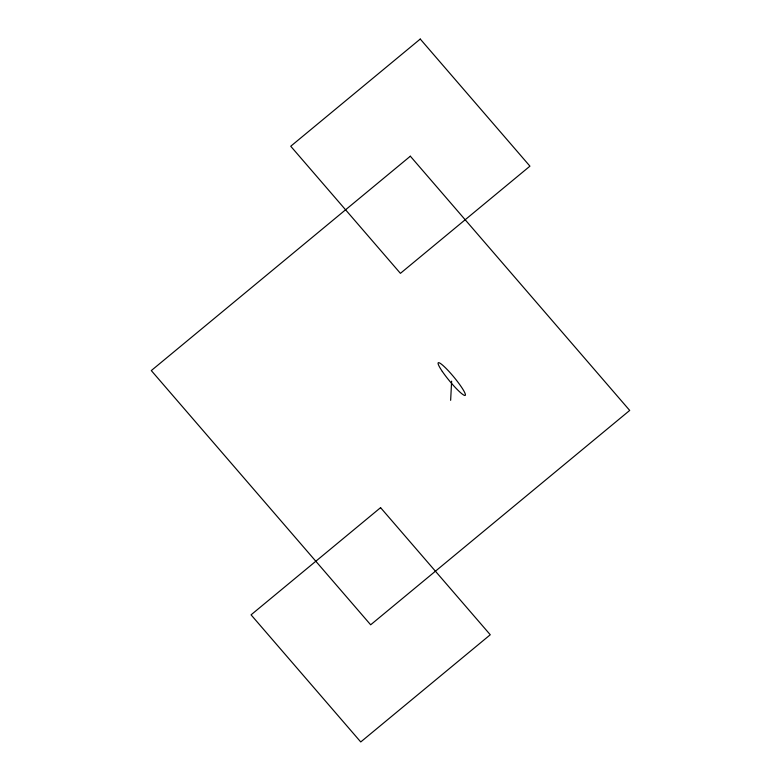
<?xml version="1.0" encoding="UTF-8"?>
<svg xmlns="http://www.w3.org/2000/svg" width="781" height="781" viewBox="0 0 781 781"><rect width="100%" height="100%" fill="white"/><g stroke="black" fill="none" stroke-linecap="round" stroke-linejoin="round"><path stroke-width="1.17" d="M450.647 400.331L451.623 381.157M420.256 39.05L290.737 146.242L400.419 273.35L529.938 166.158L420.256 39.05M410.337 156.2L151.299 370.575L370.663 624.8L629.701 410.425L410.337 156.2M380.581 507.65L251.062 614.842L360.744 741.95L490.263 634.758L380.581 507.65M442.349 371.492A21.214 2.919 50.4 0 0 465.076 395.459A21.214 2.919 50.4 0 0 447.757 370.135A21.214 2.919 50.4 0 0 442.349 371.492"/></g></svg>
